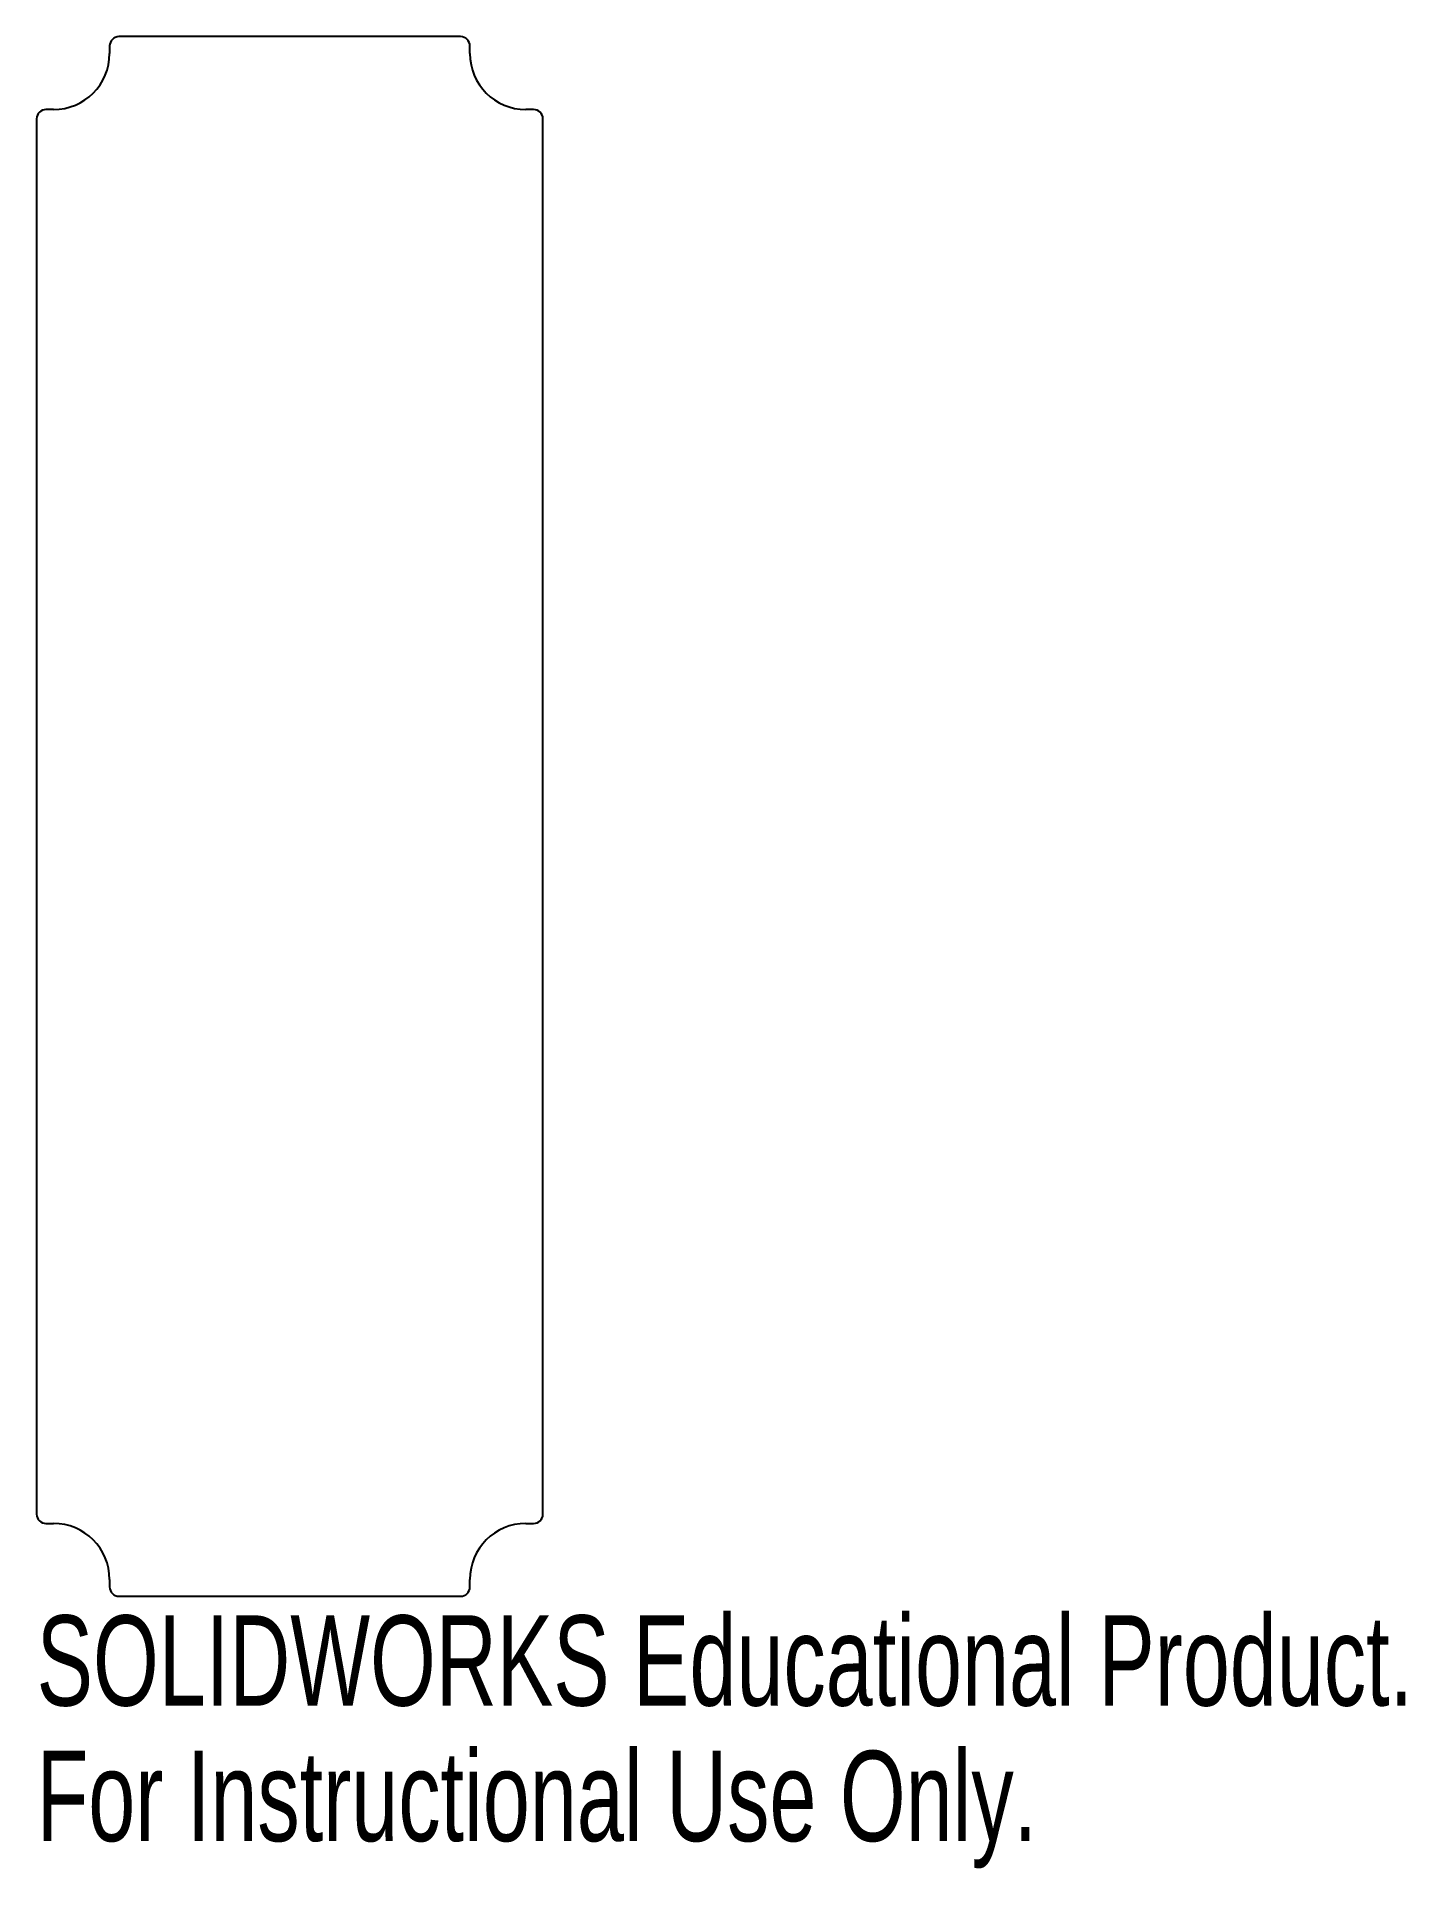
# Model space of a CAD drawing. Header units: inches. Extents: x 5.26 to 8.14, y -5.91 to -2.05.
import ezdxf

# ---------------------------------------------------------------- set-up
doc = ezdxf.new("R2010")
doc.units = ezdxf.units.IN
doc.header["$MEASUREMENT"] = 0
doc.styles.add('SLDTEXTSTYLE0', font='TXT', dxfattribs={"width": 0.7})

msp = doc.modelspace()

# ---------------------------------------------------------------- linework, layer by layer
at = {"color": 7, "linetype": 'Continuous', "lineweight": 25}
for p, q in [((5.4098, -2.071), (5.4098, -2.0867)), ((6.1494, -2.0513), (5.4295, -2.0513)), ((6.1691, -2.0867), (6.1691, -2.071)), ((5.256, -2.2245), (5.256, -5.1648)), ((5.2917, -2.2048), (5.2757, -2.2048)), ((6.3032, -2.2048), (6.2872, -2.2048)), ((6.3229, -5.1648), (6.3229, -2.2245)), ((5.2757, -5.1844), (5.2917, -5.1844)), ((6.2872, -5.1844), (6.3032, -5.1844)), ((5.4098, -5.3026), (5.4098, -5.3183)), ((6.1691, -5.3183), (6.1691, -5.3026)), ((5.4295, -5.338), (6.1494, -5.338))]:
    msp.add_line(p, q, dxfattribs=at)
for centre, radius, start, end in [((5.4295, -2.071), 0.0197, 90, 180), ((6.1494, -2.071), 0.0197, 0, 90), ((5.2917, -2.0867), 0.1181, 270, 0), ((6.2872, -2.0867), 0.1181, 180, 270), ((5.2757, -2.2245), 0.0197, 90, 180), ((6.3032, -2.2245), 0.0197, 0, 90), ((5.2757, -5.1648), 0.0197, 180, 270), ((6.3032, -5.1648), 0.0197, 270, 0), ((5.2917, -5.3026), 0.1181, 0, 90), ((6.2872, -5.3026), 0.1181, 90, 180), ((5.4295, -5.3183), 0.0197, 180, 270), ((6.1494, -5.3183), 0.0197, 270, 0)]:
    msp.add_arc(centre, radius, start, end, dxfattribs=at)

# ---------------------------------------------------------------- texts
at = {"color": 7, "linetype": 'Continuous', "char_height": 0.1903, "attachment_point": 1, "style": 'SLDTEXTSTYLE0'}
for s, insert in [('SOLIDWORKS Educational Product.', (5.256, -5.3781)), ('For Instructional Use Only.', (5.256, -5.6636))]:
    msp.add_mtext(s, dxfattribs=dict(at, insert=insert))

doc.saveas('drawing.dxf')
